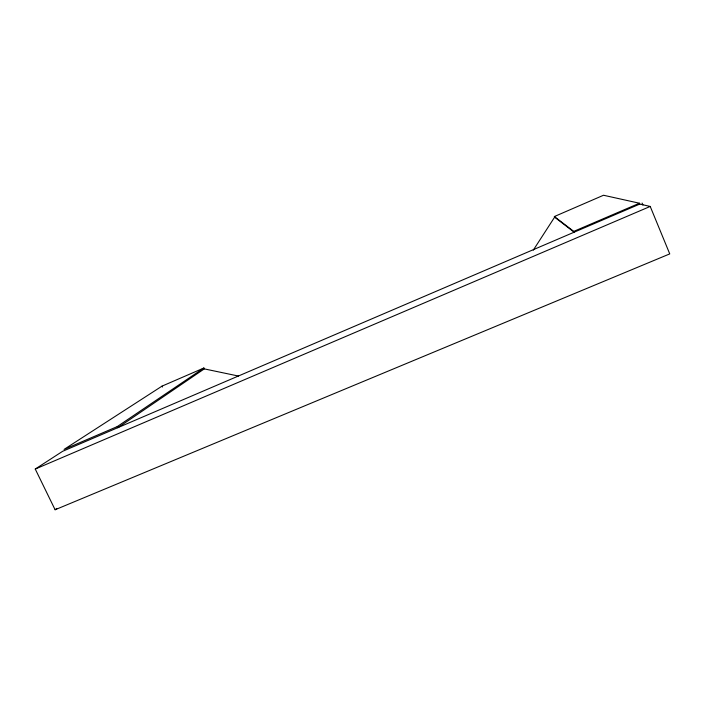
<?xml version="1.0" encoding="UTF-8"?>
<svg xmlns="http://www.w3.org/2000/svg" width="705" height="705" viewBox="0 0 705 705"><rect width="100%" height="100%" fill="white"/><g stroke="black" fill="none" stroke-linecap="round" stroke-linejoin="round"><path stroke-width="1.06" d="M533.271 250.169L554.624 217.158L554.368 216.541L603.524 195.25L639.453 203.234L639.796 204.071L650.213 206.442L669.75 253.897L55.113 509.75L35.25 469.054L62.639 451.297L639.796 204.071M55.113 509.75L56.849 508.411M204.291 368.882L117.779 427.75L117.233 426.604L203.886 368.001L204.291 368.882L238.431 376.047M203.886 368.001L162.044 386.12L64.076 449.393L117.233 426.604M554.368 216.541L573.773 231.381L639.453 203.234M35.25 469.054L650.213 206.442M554.624 217.158L574.117 232.201L573.773 231.381M162.044 386.12L162.458 387.001M642.096 203.058L642.916 205.058"/></g></svg>
